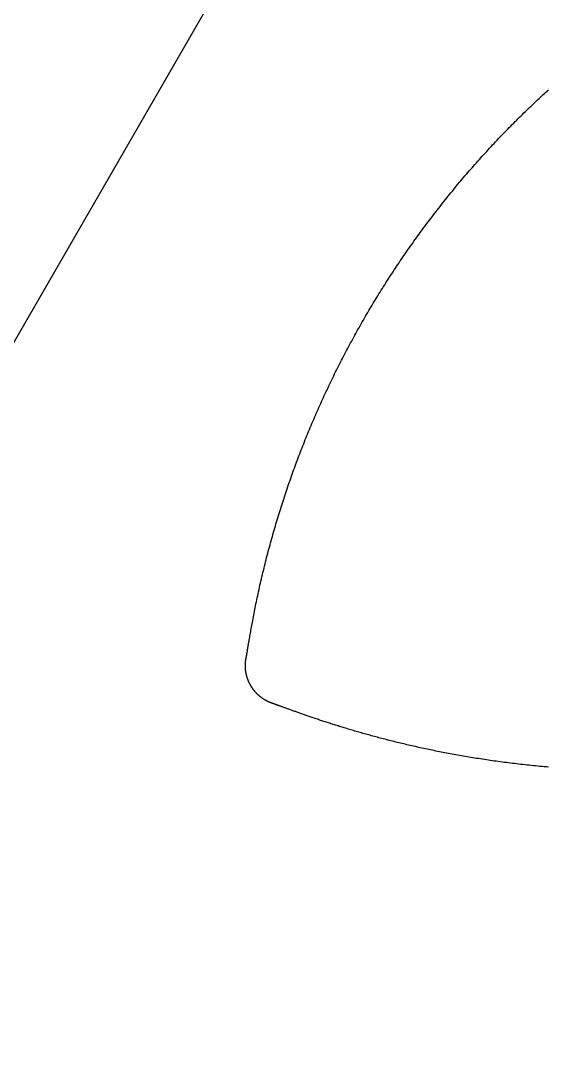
# Model space of a CAD drawing. Extents: x -3 to 136, y 0 to 121.
# Drawn here: x 55.5 to 65.25, y 91.74 to 110.84 of the extents above; entities that cross this region are included whole.
import ezdxf

# ---------------------------------------------------------------- set-up
doc = ezdxf.new("R2010")
doc.units = 0
doc.layers.get('0').update_dxf_attribs({"linetype": 'CONTINUOUS'})

msp = doc.modelspace()

# ---------------------------------------------------------------- linework, layer by layer
msp.add_lwpolyline([(69.2641, 119.9689, 0.5773503), (64.0679, 119.9689), (-2.5981, 4.5, 0.5773503), (0, 0), (133.332, 0, 0.5773503), (135.9301, 4.5)], format="xyb", close=True)
for points in [[(59.6672, 99.0852, 0), (59.6682, 99.0896, 0), (59.6693, 99.095, 0), (59.6705, 99.1014, 0), (59.6719, 99.1086, 0), (59.6733, 99.1168, 0), (59.6749, 99.1259, 0), (59.6766, 99.1359, 0), (59.6785, 99.1468, 0), (59.6805, 99.1585, 0), (59.6826, 99.1711, 0), (59.6848, 99.1846, 0), (59.6872, 99.1989, 0), (59.6897, 99.214, 0), (59.6923, 99.23, 0), (59.6951, 99.2467, 0), (59.698, 99.2643, 0), (59.701, 99.2826, 0), (59.7042, 99.3017, 0), (59.7075, 99.3216, 0), (59.711, 99.3422, 0), (59.7146, 99.3636, 0), (59.7183, 99.3857, 0), (59.7222, 99.4085, 0), (59.7262, 99.4321, 0), (59.7304, 99.4563, 0), (59.7348, 99.4813, 0), (59.7392, 99.5069, 0), (59.7439, 99.5332, 0), (59.7486, 99.5601, 0), (59.7536, 99.5877, 0), (59.7587, 99.6159, 0), (59.7639, 99.6447, 0), (59.7693, 99.6742, 0), (59.7748, 99.7042, 0), (59.7806, 99.7349, 0), (59.7864, 99.7661, 0), (59.7925, 99.7979, 0), (59.7987, 99.8303, 0), (59.805, 99.8632, 0), (59.8115, 99.8966, 0), (59.8182, 99.9306, 0), (59.8251, 99.9651, 0), (59.8321, 100, 0), (59.8393, 100.036, 0), (59.8466, 100.071, 0), (59.8542, 100.108, 0), (59.8619, 100.145, 0), (59.8697, 100.182, 0), (59.8778, 100.22, 0), (59.886, 100.258, 0), (59.8944, 100.297, 0), (59.903, 100.336, 0), (59.9118, 100.375, 0), (59.9206, 100.415, 0), (59.9296, 100.454, 0), (59.9387, 100.494, 0), (59.9478, 100.533, 0), (59.957, 100.573, 0), (59.9664, 100.612, 0), (59.9758, 100.652, 0), (59.9852, 100.691, 0), (59.9948, 100.73, 0), (60.0045, 100.77, 0), (60.0142, 100.809, 0), (60.0241, 100.848, 0), (60.034, 100.887, 0), (60.044, 100.926, 0), (60.0541, 100.965, 0), (60.0643, 101.004, 0), (60.0745, 101.043, 0), (60.0849, 101.082, 0), (60.0953, 101.121, 0), (60.1058, 101.16, 0), (60.1164, 101.199, 0), (60.1271, 101.238, 0), (60.1379, 101.277, 0), (60.1488, 101.316, 0), (60.1598, 101.354, 0), (60.1708, 101.393, 0), (60.1819, 101.432, 0), (60.1932, 101.47, 0), (60.2045, 101.509, 0), (60.2159, 101.548, 0), (60.2273, 101.586, 0), (60.2389, 101.625, 0), (60.2506, 101.663, 0), (60.2623, 101.702, 0), (60.2741, 101.74, 0), (60.2861, 101.779, 0), (60.2981, 101.817, 0), (60.3101, 101.855, 0), (60.3223, 101.894, 0), (60.3346, 101.932, 0), (60.3469, 101.97, 0), (60.3594, 102.008, 0), (60.3719, 102.047, 0), (60.3845, 102.085, 0), (60.3972, 102.123, 0), (60.41, 102.161, 0), (60.4229, 102.199, 0), (60.4358, 102.237, 0), (60.4489, 102.275, 0), (60.462, 102.313, 0), (60.4753, 102.351, 0), (60.4886, 102.389, 0), (60.502, 102.427, 0), (60.5155, 102.465, 0), (60.529, 102.502, 0), (60.5427, 102.54, 0), (60.5565, 102.578, 0), (60.5703, 102.616, 0), (60.5842, 102.654, 0), (60.5982, 102.691, 0), (60.6123, 102.729, 0), (60.6265, 102.767, 0), (60.6408, 102.804, 0), (60.6552, 102.842, 0), (60.6696, 102.879, 0), (60.6842, 102.917, 0), (60.6988, 102.954, 0), (60.7135, 102.992, 0), (60.7283, 103.029, 0), (60.7432, 103.067, 0), (60.7582, 103.104, 0), (60.7733, 103.141, 0), (60.7885, 103.179, 0), (60.8037, 103.216, 0), (60.819, 103.253, 0), (60.8345, 103.29, 0), (60.85, 103.328, 0), (60.8656, 103.365, 0), (60.8812, 103.402, 0), (60.897, 103.439, 0), (60.9128, 103.476, 0), (60.9288, 103.513, 0), (60.9448, 103.55, 0), (60.9609, 103.587, 0), (60.9771, 103.624, 0), (60.9933, 103.661, 0), (61.0097, 103.698, 0), (61.0261, 103.734, 0), (61.0426, 103.771, 0), (61.0592, 103.808, 0), (61.0759, 103.845, 0), (61.0927, 103.881, 0), (61.1095, 103.918, 0), (61.1265, 103.954, 0), (61.1435, 103.991, 0), (61.1606, 104.027, 0), (61.1778, 104.064, 0), (61.195, 104.1, 0), (61.2124, 104.136, 0), (61.2298, 104.173, 0), (61.2473, 104.209, 0), (61.2649, 104.245, 0), (61.2826, 104.281, 0), (61.3003, 104.318, 0), (61.3182, 104.354, 0), (61.3361, 104.39, 0), (61.3541, 104.426, 0), (61.3722, 104.462, 0), (61.3904, 104.498, 0), (61.4086, 104.534, 0), (61.4269, 104.569, 0), (61.4453, 104.605, 0), (61.4638, 104.641, 0), (61.4824, 104.677, 0), (61.5011, 104.712, 0), (61.5198, 104.748, 0), (61.5386, 104.784, 0), (61.5575, 104.819, 0), (61.5765, 104.855, 0), (61.5956, 104.89, 0), (61.6147, 104.925, 0), (61.6339, 104.961, 0), (61.6532, 104.996, 0), (61.6726, 105.031, 0), (61.6921, 105.067, 0), (61.7116, 105.102, 0), (61.7312, 105.137, 0), (61.7509, 105.172, 0), (61.7707, 105.207, 0), (61.7906, 105.242, 0), (61.8105, 105.277, 0), (61.8305, 105.312, 0), (61.8506, 105.347, 0), (61.8708, 105.382, 0), (61.8911, 105.416, 0), (61.9114, 105.451, 0), (61.9318, 105.486, 0), (61.9523, 105.52, 0), (61.9729, 105.555, 0), (61.9935, 105.59, 0), (62.0143, 105.624, 0), (62.0351, 105.659, 0), (62.056, 105.693, 0), (62.0769, 105.727, 0), (62.098, 105.762, 0), (62.1191, 105.796, 0), (62.1403, 105.83, 0), (62.1616, 105.864, 0), (62.183, 105.898, 0), (62.2044, 105.932, 0), (62.2259, 105.966, 0), (62.2475, 106, 0), (62.2692, 106.034, 0), (62.2909, 106.068, 0), (62.3128, 106.102, 0), (62.3347, 106.136, 0), (62.3566, 106.169, 0), (62.3787, 106.203, 0), (62.4008, 106.237, 0), (62.4231, 106.27, 0), (62.4453, 106.304, 0), (62.4677, 106.337, 0), (62.4902, 106.371, 0), (62.5127, 106.404, 0), (62.5353, 106.437, 0), (62.5579, 106.471, 0), (62.5807, 106.504, 0), (62.6035, 106.537, 0), (62.6264, 106.57, 0), (62.6494, 106.603, 0), (62.6725, 106.636, 0), (62.6956, 106.669, 0), (62.7188, 106.702, 0), (62.7421, 106.735, 0), (62.7654, 106.768, 0), (62.7889, 106.8, 0), (62.8124, 106.833, 0), (62.836, 106.866, 0), (62.8596, 106.898, 0), (62.8834, 106.931, 0), (62.9072, 106.963, 0), (62.9311, 106.996, 0), (62.955, 107.028, 0), (62.9791, 107.06, 0), (63.0032, 107.093, 0), (63.0274, 107.125, 0), (63.0516, 107.157, 0), (63.076, 107.189, 0), (63.1004, 107.221, 0), (63.1249, 107.253, 0), (63.1494, 107.285, 0), (63.1741, 107.317, 0), (63.1988, 107.349, 0), (63.2235, 107.381, 0), (63.2484, 107.412, 0), (63.2733, 107.444, 0), (63.2983, 107.476, 0), (63.3234, 107.507, 0), (63.3486, 107.539, 0), (63.3738, 107.57, 0), (63.3991, 107.602, 0), (63.4245, 107.633, 0), (63.4499, 107.664, 0), (63.4754, 107.695, 0), (63.501, 107.726, 0), (63.5267, 107.758, 0), (63.5524, 107.789, 0), (63.5782, 107.82, 0), (63.6041, 107.851, 0), (63.6301, 107.881, 0), (63.6561, 107.912, 0), (63.6822, 107.943, 0), (63.7084, 107.974, 0), (63.7346, 108.004, 0), (63.7609, 108.035, 0), (63.7873, 108.065, 0), (63.8138, 108.096, 0), (63.8403, 108.126, 0), (63.8669, 108.157, 0), (63.8936, 108.187, 0), (63.9203, 108.217, 0), (63.9472, 108.247, 0), (63.974, 108.277, 0), (64.001, 108.307, 0), (64.028, 108.337, 0), (64.0551, 108.367, 0), (64.0823, 108.397, 0), (64.1096, 108.427, 0), (64.1369, 108.457, 0), (64.1643, 108.487, 0), (64.1917, 108.516, 0), (64.2193, 108.546, 0), (64.2469, 108.575, 0), (64.2745, 108.605, 0), (64.3023, 108.634, 0), (64.3301, 108.663, 0), (64.358, 108.693, 0), (64.3859, 108.722, 0), (64.414, 108.751, 0), (64.442, 108.78, 0), (64.4702, 108.809, 0), (64.4982, 108.838, 0), (64.5261, 108.866, 0), (64.5538, 108.894, 0), (64.5815, 108.922, 0), (64.609, 108.95, 0), (64.6364, 108.978, 0), (64.6637, 109.005, 0), (64.6908, 109.032, 0), (64.7178, 109.059, 0), (64.7447, 109.085, 0), (64.7714, 109.111, 0), (64.798, 109.137, 0), (64.8245, 109.163, 0), (64.8507, 109.188, 0), (64.8769, 109.214, 0), (64.9029, 109.239, 0), (64.9287, 109.263, 0), (64.9544, 109.288, 0), (64.9799, 109.312, 0), (65.0052, 109.336, 0), (65.0304, 109.36, 0), (65.0554, 109.383, 0), (65.0802, 109.406, 0), (65.1049, 109.429, 0), (65.1293, 109.452, 0), (65.1536, 109.475, 0), (65.1777, 109.497, 0), (65.2017, 109.519, 0), (65.2254, 109.54, 0), (65.2489, 109.562, 0)], [(60.1599, 98.2317, 0), (60.1567, 98.2327, 0), (60.1535, 98.2337, 0), (60.1502, 98.2348, 0), (60.147, 98.2358, 0), (60.1438, 98.2369, 0), (60.1406, 98.2379, 0), (60.1374, 98.239, 0), (60.1342, 98.2401, 0), (60.131, 98.2413, 0), (60.1278, 98.2424, 0), (60.1247, 98.2436, 0), (60.1215, 98.2447, 0), (60.1183, 98.2459, 0), (60.1152, 98.2471, 0), (60.112, 98.2483, 0), (60.1089, 98.2496, 0), (60.1057, 98.2508, 0), (60.1026, 98.2521, 0), (60.0995, 98.2534, 0), (60.0964, 98.2547, 0), (60.0932, 98.256, 0), (60.0901, 98.2573, 0), (60.087, 98.2587, 0), (60.0839, 98.2601, 0), (60.0809, 98.2614, 0), (60.0778, 98.2628, 0), (60.0747, 98.2642, 0), (60.0716, 98.2657, 0), (60.0686, 98.2671, 0), (60.0655, 98.2686, 0), (60.0625, 98.27, 0), (60.0595, 98.2715, 0), (60.0564, 98.273, 0), (60.0534, 98.2745, 0), (60.0504, 98.2761, 0), (60.0474, 98.2776, 0), (60.0444, 98.2792, 0), (60.0414, 98.2807, 0), (60.0384, 98.2823, 0), (60.0354, 98.2839, 0), (60.0325, 98.2856, 0), (60.0295, 98.2872, 0), (60.0265, 98.2888, 0), (60.0236, 98.2905, 0), (60.0207, 98.2922, 0), (60.0177, 98.2939, 0), (60.0148, 98.2956, 0), (60.0119, 98.2973, 0), (60.009, 98.299, 0), (60.0061, 98.3008, 0), (60.0032, 98.3025, 0), (60.0003, 98.3043, 0), (59.9974, 98.3061, 0), (59.9946, 98.3079, 0), (59.9917, 98.3097, 0), (59.9889, 98.3116, 0), (59.986, 98.3134, 0), (59.9832, 98.3153, 0), (59.9804, 98.3171, 0), (59.9776, 98.319, 0), (59.9747, 98.3209, 0), (59.9719, 98.3228, 0), (59.9692, 98.3248, 0), (59.9664, 98.3267, 0), (59.9636, 98.3287, 0), (59.9609, 98.3306, 0), (59.9581, 98.3326, 0), (59.9554, 98.3346, 0), (59.9526, 98.3366, 0), (59.9499, 98.3386, 0), (59.9472, 98.3407, 0), (59.9445, 98.3427, 0), (59.9418, 98.3448, 0), (59.9391, 98.3468, 0), (59.9364, 98.3489, 0), (59.9338, 98.351, 0), (59.9311, 98.3531, 0), (59.9284, 98.3552, 0), (59.9258, 98.3574, 0), (59.9232, 98.3595, 0), (59.9206, 98.3617, 0), (59.918, 98.3638, 0), (59.9154, 98.366, 0), (59.9128, 98.3682, 0), (59.9102, 98.3704, 0), (59.9076, 98.3726, 0), (59.9051, 98.3749, 0), (59.9025, 98.3771, 0), (59.9, 98.3794, 0), (59.8975, 98.3816, 0), (59.895, 98.3839, 0), (59.8925, 98.3862, 0), (59.89, 98.3885, 0), (59.8875, 98.3908, 0), (59.885, 98.3931, 0), (59.8826, 98.3954, 0), (59.8801, 98.3978, 0), (59.8777, 98.4001, 0), (59.8752, 98.4025, 0), (59.8728, 98.4049, 0), (59.8704, 98.4072, 0), (59.868, 98.4096, 0), (59.8656, 98.4121, 0), (59.8633, 98.4145, 0), (59.8609, 98.4169, 0), (59.8586, 98.4193, 0), (59.8562, 98.4218, 0), (59.8539, 98.4243, 0), (59.8516, 98.4267, 0), (59.8493, 98.4292, 0), (59.847, 98.4317, 0), (59.8447, 98.4342, 0), (59.8424, 98.4367, 0), (59.8402, 98.4392, 0), (59.8379, 98.4418, 0), (59.8357, 98.4443, 0), (59.8334, 98.4469, 0), (59.8312, 98.4494, 0), (59.829, 98.452, 0), (59.8268, 98.4546, 0), (59.8247, 98.4572, 0), (59.8225, 98.4598, 0), (59.8203, 98.4624, 0), (59.8182, 98.465, 0), (59.8161, 98.4677, 0), (59.8139, 98.4703, 0), (59.8118, 98.473, 0), (59.8097, 98.4756, 0), (59.8076, 98.4783, 0), (59.8056, 98.481, 0), (59.8035, 98.4837, 0), (59.8015, 98.4864, 0), (59.7994, 98.4891, 0), (59.7974, 98.4918, 0), (59.7954, 98.4945, 0), (59.7934, 98.4973, 0), (59.7914, 98.5, 0), (59.7894, 98.5028, 0), (59.7875, 98.5055, 0), (59.7855, 98.5083, 0), (59.7836, 98.5111, 0), (59.7816, 98.5139, 0), (59.7797, 98.5167, 0), (59.7778, 98.5195, 0), (59.7759, 98.5223, 0), (59.7741, 98.5251, 0), (59.7722, 98.528, 0), (59.7703, 98.5308, 0), (59.7685, 98.5337, 0), (59.7667, 98.5365, 0), (59.7649, 98.5394, 0), (59.7631, 98.5423, 0), (59.7613, 98.5451, 0), (59.7595, 98.548, 0), (59.7577, 98.5509, 0), (59.756, 98.5539, 0), (59.7542, 98.5568, 0), (59.7525, 98.5597, 0), (59.7508, 98.5626, 0), (59.7491, 98.5656, 0), (59.7474, 98.5685, 0), (59.7458, 98.5715, 0), (59.7441, 98.5744, 0), (59.7425, 98.5774, 0), (59.7408, 98.5804, 0), (59.7392, 98.5834, 0), (59.7376, 98.5864, 0), (59.736, 98.5893, 0), (59.7344, 98.5924, 0), (59.7329, 98.5954, 0), (59.7313, 98.5984, 0), (59.7298, 98.6014, 0), (59.7283, 98.6044, 0), (59.7268, 98.6075, 0), (59.7253, 98.6105, 0), (59.7238, 98.6136, 0), (59.7223, 98.6166, 0), (59.7209, 98.6197, 0), (59.7194, 98.6228, 0), (59.718, 98.6258, 0), (59.7166, 98.6289, 0), (59.7152, 98.632, 0), (59.7138, 98.6351, 0), (59.7124, 98.6382, 0), (59.7111, 98.6413, 0), (59.7098, 98.6444, 0), (59.7084, 98.6475, 0), (59.7071, 98.6507, 0), (59.7058, 98.6538, 0), (59.7045, 98.6569, 0), (59.7033, 98.6601, 0), (59.702, 98.6632, 0), (59.7008, 98.6664, 0), (59.6995, 98.6695, 0), (59.6983, 98.6727, 0), (59.6971, 98.6758, 0), (59.6959, 98.679, 0), (59.6948, 98.6822, 0), (59.6936, 98.6854, 0), (59.6925, 98.6886, 0), (59.6913, 98.6918, 0), (59.6902, 98.695, 0), (59.6891, 98.6982, 0), (59.688, 98.7014, 0), (59.687, 98.7046, 0), (59.6859, 98.7078, 0), (59.6849, 98.711, 0), (59.6839, 98.7143, 0), (59.6828, 98.7175, 0), (59.6818, 98.7207, 0), (59.6809, 98.724, 0), (59.6799, 98.7272, 0), (59.6789, 98.7305, 0), (59.678, 98.7337, 0), (59.6771, 98.737, 0), (59.6762, 98.7402, 0), (59.6753, 98.7435, 0), (59.6744, 98.7468, 0), (59.6735, 98.7501, 0), (59.6727, 98.7533, 0), (59.6719, 98.7566, 0), (59.671, 98.7599, 0), (59.6702, 98.7632, 0), (59.6695, 98.7665, 0), (59.6687, 98.7698, 0), (59.6679, 98.7731, 0), (59.6672, 98.7764, 0), (59.6665, 98.7797, 0), (59.6657, 98.783, 0), (59.665, 98.7863, 0), (59.6644, 98.7897, 0), (59.6637, 98.793, 0), (59.663, 98.7963, 0), (59.6624, 98.7996, 0), (59.6618, 98.803, 0), (59.6612, 98.8063, 0), (59.6606, 98.8096, 0), (59.66, 98.813, 0), (59.6595, 98.8163, 0), (59.6589, 98.8197, 0), (59.6584, 98.823, 0), (59.6579, 98.8264, 0), (59.6574, 98.8297, 0), (59.6569, 98.8331, 0), (59.6564, 98.8365, 0), (59.656, 98.8398, 0), (59.6556, 98.8432, 0), (59.6551, 98.8465, 0), (59.6547, 98.8499, 0), (59.6543, 98.8533, 0), (59.654, 98.8567, 0), (59.6536, 98.86, 0), (59.6533, 98.8634, 0), (59.653, 98.8668, 0), (59.6527, 98.8701, 0), (59.6524, 98.8735, 0), (59.6521, 98.8769, 0), (59.6518, 98.8803, 0), (59.6516, 98.8837, 0), (59.6514, 98.887, 0), (59.6512, 98.8904, 0), (59.651, 98.8938, 0), (59.6508, 98.8972, 0), (59.6506, 98.9006, 0), (59.6505, 98.9039, 0), (59.6503, 98.9073, 0), (59.6502, 98.9107, 0), (59.6501, 98.9141, 0), (59.65, 98.9175, 0), (59.65, 98.9209, 0), (59.6499, 98.9242, 0), (59.6499, 98.9276, 0), (59.6499, 98.931, 0), (59.6499, 98.9344, 0), (59.6499, 98.9378, 0), (59.6499, 98.9412, 0), (59.65, 98.9445, 0), (59.6501, 98.9479, 0), (59.6501, 98.9513, 0), (59.6502, 98.9547, 0), (59.6504, 98.9581, 0), (59.6505, 98.9614, 0), (59.6506, 98.9648, 0), (59.6508, 98.9682, 0), (59.651, 98.9716, 0), (59.6512, 98.9749, 0), (59.6514, 98.9783, 0), (59.6516, 98.9817, 0), (59.6519, 98.9851, 0), (59.6521, 98.9884, 0), (59.6524, 98.9918, 0), (59.6527, 98.9952, 0), (59.653, 98.9985, 0), (59.6534, 99.0019, 0), (59.6537, 99.0053, 0), (59.6541, 99.0086, 0), (59.6545, 99.012, 0), (59.6549, 99.0153, 0), (59.6553, 99.0187, 0), (59.6557, 99.022, 0), (59.6562, 99.0254, 0), (59.6566, 99.0287, 0), (59.6571, 99.0321, 0), (59.6576, 99.0354, 0), (59.6581, 99.0388, 0), (59.6587, 99.0421, 0), (59.6592, 99.0454, 0), (59.6598, 99.0488, 0), (59.6604, 99.0521, 0), (59.661, 99.0554, 0), (59.6616, 99.0587, 0), (59.6622, 99.062, 0), (59.6629, 99.0654, 0), (59.6636, 99.0687, 0), (59.6643, 99.072, 0), (59.665, 99.0753, 0), (59.6657, 99.0786, 0), (59.6664, 99.0819, 0), (59.6672, 99.0852, 0)], [(65.2534, 97.0574, 0), (65.2132, 97.0608, 0), (65.1732, 97.0644, 0), (65.1333, 97.068, 0), (65.0935, 97.0717, 0), (65.0539, 97.0754, 0), (65.0143, 97.0793, 0), (64.9749, 97.0832, 0), (64.9356, 97.0871, 0), (64.8965, 97.0912, 0), (64.8574, 97.0953, 0), (64.8185, 97.0995, 0), (64.7797, 97.1038, 0), (64.7411, 97.1081, 0), (64.7025, 97.1125, 0), (64.6641, 97.117, 0), (64.6258, 97.1215, 0), (64.5877, 97.1261, 0), (64.5497, 97.1308, 0), (64.5118, 97.1355, 0), (64.474, 97.1403, 0), (64.4364, 97.1452, 0), (64.3989, 97.1501, 0), (64.3615, 97.1551, 0), (64.3243, 97.1601, 0), (64.2871, 97.1653, 0), (64.2502, 97.1704, 0), (64.2133, 97.1756, 0), (64.1766, 97.1809, 0), (64.14, 97.1862, 0), (64.1036, 97.1916, 0), (64.0672, 97.1971, 0), (64.031, 97.2026, 0), (63.995, 97.2081, 0), (63.9591, 97.2137, 0), (63.9233, 97.2194, 0), (63.8876, 97.2251, 0), (63.8521, 97.2308, 0), (63.8167, 97.2367, 0), (63.7815, 97.2425, 0), (63.7464, 97.2484, 0), (63.7114, 97.2544, 0), (63.6766, 97.2603, 0), (63.6419, 97.2664, 0), (63.6073, 97.2725, 0), (63.5729, 97.2786, 0), (63.5386, 97.2848, 0), (63.5045, 97.291, 0), (63.4704, 97.2972, 0), (63.4366, 97.3035, 0), (63.4028, 97.3098, 0), (63.3692, 97.3162, 0), (63.3358, 97.3226, 0), (63.3025, 97.3291, 0), (63.2693, 97.3356, 0), (63.2363, 97.3421, 0), (63.2034, 97.3486, 0), (63.1707, 97.3552, 0), (63.1381, 97.3618, 0), (63.1056, 97.3685, 0), (63.0733, 97.3752, 0), (63.0411, 97.3819, 0), (63.0091, 97.3886, 0), (62.9772, 97.3954, 0), (62.9454, 97.4022, 0), (62.9138, 97.409, 0), (62.8824, 97.4159, 0), (62.8511, 97.4228, 0), (62.8199, 97.4297, 0), (62.7889, 97.4366, 0), (62.758, 97.4435, 0), (62.7273, 97.4505, 0), (62.6967, 97.4575, 0), (62.6663, 97.4645, 0), (62.636, 97.4716, 0), (62.6059, 97.4786, 0), (62.5759, 97.4857, 0), (62.5461, 97.4928, 0), (62.5164, 97.4999, 0), (62.4869, 97.507, 0), (62.4575, 97.5142, 0), (62.4282, 97.5213, 0), (62.3991, 97.5285, 0), (62.3702, 97.5357, 0), (62.3414, 97.5429, 0), (62.3128, 97.5501, 0), (62.2843, 97.5573, 0), (62.256, 97.5646, 0), (62.2278, 97.5718, 0), (62.1998, 97.579, 0), (62.1719, 97.5863, 0), (62.1442, 97.5936, 0), (62.1166, 97.6008, 0), (62.0892, 97.6081, 0), (62.062, 97.6154, 0), (62.0349, 97.6227, 0), (62.0079, 97.6299, 0), (61.9812, 97.6372, 0), (61.9545, 97.6445, 0), (61.9281, 97.6518, 0), (61.9017, 97.6591, 0), (61.8756, 97.6664, 0), (61.8496, 97.6736, 0), (61.8237, 97.6809, 0), (61.798, 97.6882, 0), (61.7725, 97.6955, 0), (61.7472, 97.7027, 0), (61.7219, 97.71, 0), (61.6969, 97.7172, 0), (61.672, 97.7245, 0), (61.6473, 97.7317, 0), (61.6227, 97.7389, 0), (61.5983, 97.7461, 0), (61.574, 97.7533, 0), (61.55, 97.7605, 0), (61.526, 97.7677, 0), (61.5023, 97.7749, 0), (61.4787, 97.782, 0), (61.4552, 97.7892, 0), (61.432, 97.7963, 0), (61.4089, 97.8034, 0), (61.3859, 97.8105, 0), (61.3631, 97.8175, 0), (61.3405, 97.8246, 0), (61.3181, 97.8316, 0), (61.2958, 97.8386, 0), (61.2737, 97.8456, 0), (61.2517, 97.8526, 0), (61.2299, 97.8595, 0), (61.2083, 97.8664, 0), (61.1869, 97.8733, 0), (61.1656, 97.8802, 0), (61.1445, 97.887, 0), (61.1235, 97.8938, 0), (61.1027, 97.9006, 0), (61.0821, 97.9074, 0), (61.0617, 97.9141, 0), (61.0414, 97.9208, 0), (61.0213, 97.9275, 0), (61.0014, 97.9341, 0), (60.9816, 97.9407, 0), (60.962, 97.9473, 0), (60.9426, 97.9538, 0), (60.9234, 97.9603, 0), (60.9043, 97.9668, 0), (60.8854, 97.9732, 0), (60.8666, 97.9796, 0), (60.8481, 97.9859, 0), (60.8297, 97.9922, 0), (60.8115, 97.9985, 0), (60.7935, 98.0047, 0), (60.7756, 98.0109, 0), (60.7579, 98.0171, 0), (60.7404, 98.0232, 0), (60.7231, 98.0292, 0), (60.7059, 98.0353, 0), (60.6889, 98.0412, 0), (60.6721, 98.0471, 0), (60.6555, 98.053, 0), (60.639, 98.0588, 0), (60.6228, 98.0646, 0), (60.6067, 98.0704, 0), (60.5907, 98.076, 0), (60.575, 98.0817, 0), (60.5594, 98.0872, 0), (60.5441, 98.0928, 0), (60.5289, 98.0982, 0), (60.5138, 98.1036, 0), (60.499, 98.109, 0), (60.4843, 98.1143, 0), (60.4698, 98.1196, 0), (60.4555, 98.1247, 0), (60.4414, 98.1299, 0), (60.4275, 98.1349, 0), (60.4137, 98.14, 0), (60.4002, 98.1449, 0), (60.3868, 98.1498, 0), (60.3736, 98.1546, 0), (60.3606, 98.1594, 0), (60.348, 98.164, 0), (60.3356, 98.1685, 0), (60.3236, 98.1729, 0), (60.3118, 98.1772, 0), (60.3004, 98.1814, 0), (60.2894, 98.1855, 0), (60.2786, 98.1894, 0), (60.2683, 98.1932, 0), (60.2583, 98.1969, 0), (60.2487, 98.2004, 0), (60.2394, 98.2037, 0), (60.2306, 98.207, 0), (60.2222, 98.21, 0), (60.2142, 98.2129, 0), (60.2067, 98.2156, 0), (60.1996, 98.2182, 0), (60.1929, 98.2205, 0), (60.1867, 98.2227, 0), (60.181, 98.2247, 0), (60.1758, 98.2265, 0), (60.171, 98.2281, 0), (60.1668, 98.2296, 0), (60.1631, 98.2308, 0), (60.1599, 98.2317, 0)]]:
    msp.add_polyline3d(points)

doc.saveas('drawing.dxf')
